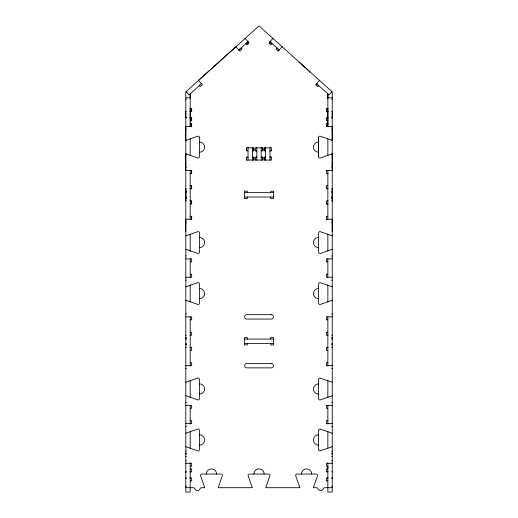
<?xml version="1.0" encoding="UTF-8"?>
<svg xmlns="http://www.w3.org/2000/svg" width="518" height="518" viewBox="0 0 518 518"><rect width="100%" height="100%" fill="white"/><g stroke="black" fill="none" stroke-linecap="round" stroke-linejoin="round"><path stroke-width="0.78" d="M185.807 472.578L185.807 471.743M185.807 197.882L185.807 197.118M185.807 194.833L185.807 194.069M185.807 191.783L185.807 191.019M190.151 123.09L190.151 123.426L191.66 123.426L191.66 126.353L185.755 126.353L185.755 140.313A1.463 1.463 0 0 0 186.176 140.248M190.151 120.908L191.66 120.739L191.66 117.813L189.782 117.813M190.197 126.353L190.197 93.784M247.992 44.082L247.992 41.699L246.49 43.059M269.956 44.082L269.962 41.699L271.464 43.059M327.849 126.353L327.849 93.784M332.193 170.428L332.193 153.904A1.463 1.463 0 0 0 331.773 153.969M332.193 126.353L332.193 140.313A1.463 1.463 0 0 1 331.773 140.248M332.245 471.743L331.695 471.84M272.947 38.436L269.03 42.787L271.205 44.749L272.183 43.661M277.026 48.019L276.042 49.106L278.218 51.068L282.142 46.711M298.931 62.432L299.171 62.16L305.296 67.67M309.809 72.229L310.055 71.957L305.976 68.279M319.548 80.394L315.624 84.745L317.799 86.707L318.784 85.619M238.953 49.864L240.462 48.504M245.131 38.468L186.072 91.647L189.012 94.911L201.748 83.404M238.604 50.259L248.07 41.738M186.629 91.919L185.807 91.919L185.807 492.1L190.197 492.1L190.197 462.749M331.144 91.919L332.245 91.919L332.245 492.1L327.849 492.1L327.849 462.749M185.807 97.85L190.197 97.85M327.849 97.85L332.245 97.85M185.807 99.314L186.357 99.314M331.695 99.314L332.245 99.314M190.151 108.78L191.66 108.78L191.66 111.707L189.782 111.707M326.34 108.78L327.849 108.78M186.357 111.642L185.755 111.707L185.755 117.813L186.169 117.813M328.211 111.707L326.34 111.707L326.385 108.78M331.695 111.642L332.245 111.642M185.807 117.748L186.357 117.748M331.695 117.748L332.245 117.748M326.34 117.813L328.211 117.813M331.831 117.813L332.239 117.813M327.849 120.739L326.34 120.739L326.385 117.813M327.849 123.426L326.34 123.426L326.385 126.353M326.34 126.353L332.245 126.353M185.807 129.28L186.357 129.28M331.695 129.28L332.245 129.28M248.044 150.796L246.516 150.796L246.516 147.87L253.898 147.87L253.898 150.796L252.37 150.796L252.37 151.191M255.303 150.796L256.824 150.796M261.156 150.796L262.684 150.796L262.684 147.87L255.303 147.87L255.361 150.796M265.611 150.796L264.089 150.796L264.089 147.87L271.471 147.87L271.406 150.796M271.471 150.796L269.943 150.796L269.943 151.191M248.044 157.142L246.516 157.142L246.516 160.068L253.898 160.068L253.898 157.142L252.37 157.142L252.37 156.747M256.824 157.142L255.303 157.142L255.361 160.068M261.156 157.142L262.684 157.142L262.684 160.068L255.303 160.068M265.611 157.142L264.089 157.142L264.089 160.068L271.471 160.068L271.406 157.142M271.471 157.142L269.943 157.142L269.943 156.747M185.807 167.495L186.357 167.495M331.695 167.495L332.245 167.495M332.245 170.428L326.34 170.428L326.34 173.355L327.849 173.355M190.151 173.355L191.66 173.355L191.66 170.428L185.761 170.428L185.755 153.904A1.463 1.463 0 0 1 186.176 153.969M190.151 185.8L191.66 185.8L191.66 188.733L189.879 188.733M327.849 185.8L326.34 185.8L326.34 188.733L328.121 188.733M186.357 188.733L185.761 188.733L185.761 200.932L186.357 200.932M331.643 188.733L332.245 188.733M185.807 191.174L186.357 191.174M331.695 191.174L332.245 191.174M185.807 191.66L186.357 191.66M331.695 191.66L332.245 191.66M185.807 192.638L186.357 192.638M244.379 192.638L273.666 192.638M331.695 192.638L332.245 192.638M185.807 197.028L186.357 197.028M244.379 197.028L273.666 197.028M331.695 197.028L332.245 197.028M185.807 198.005L186.357 198.005M331.695 198.005L332.245 198.005M185.807 198.491L186.357 198.491M331.695 198.491L332.245 198.491M189.879 200.932L191.66 200.932L191.66 203.865L190.151 203.865M328.121 200.932L326.34 200.932L326.385 203.865M331.643 200.932L332.245 200.932M326.34 203.865L327.849 203.865M190.151 216.31L191.66 216.31L191.66 219.237L185.761 219.237L185.761 231.442M327.849 216.31L326.34 216.31L326.385 219.237M326.34 219.237L332.245 219.237M185.807 222.17L186.357 222.17M331.695 222.17L332.245 222.17M185.807 255.97L186.357 255.97M331.695 255.97L332.245 255.97M185.807 258.896L191.66 258.896L191.66 261.83L190.197 261.83M332.245 258.896L326.385 258.896L326.385 261.83L327.849 261.83M190.197 274.275L191.66 274.275L191.66 277.201L185.807 277.201M327.849 274.275L326.385 274.275L326.385 277.201L332.245 277.201M185.807 280.134L186.357 280.134M331.695 280.134L332.245 280.134M185.807 313.934L186.357 313.934M331.695 313.934L332.245 313.934M185.807 316.867L191.66 316.867L191.66 319.794L190.197 319.794M332.245 316.867L326.385 316.867L326.385 319.794L327.849 319.794M190.197 332.239L191.66 332.239L191.66 335.165L189.925 335.165M327.849 332.239L326.385 332.239L326.385 335.165L328.121 335.165M185.807 335.165L186.357 335.165M331.695 335.165L332.245 335.165M185.807 337.606L186.357 337.606M331.695 337.606L332.245 337.606M185.807 338.099L186.357 338.099M331.695 338.099L332.245 338.099M185.807 339.076L186.357 339.076M244.379 339.076L273.666 339.076M331.695 339.076L332.245 339.076M185.807 343.466L186.357 343.466M244.379 343.466L273.666 343.466M331.695 343.466L332.245 343.466M185.807 344.444L186.357 344.444M331.695 344.444L332.245 344.444M185.807 344.93L186.357 344.93M331.695 344.93L332.245 344.93M185.807 347.371L186.357 347.371M189.925 347.371L191.66 347.371L191.66 350.297L190.197 350.297M328.121 347.371L326.385 347.371L326.385 350.297L327.849 350.297M331.695 347.371L332.245 347.371M190.197 362.749L191.66 362.749L191.66 365.676L185.807 365.676M327.849 362.749L326.385 362.749L326.385 365.676L332.245 365.676M185.807 368.602L186.357 368.602M331.695 368.602L332.245 368.602M185.807 402.408L186.357 402.408M331.695 402.408L332.245 402.408M185.807 405.335L191.66 405.335L191.66 408.262L190.197 408.262M332.245 405.335L326.385 405.335L326.385 408.262L327.849 408.262M190.197 420.713L191.66 420.713L191.66 423.64L185.807 423.64M327.849 420.713L326.385 420.713L326.385 423.64L332.245 423.64M185.807 426.567L186.357 426.567M331.695 426.567L332.245 426.567M185.807 451.1L186.357 451.1M331.695 451.1L332.245 451.1M185.807 453.541L186.357 453.541M331.695 453.541L332.245 453.541M185.807 454.027L186.357 454.027M331.695 454.027L332.245 454.027M185.807 456.468L186.357 456.468M331.695 456.468L332.245 456.468M185.807 460.373L186.357 460.373M331.695 460.373L332.245 460.373M185.807 463.299L191.66 463.299L191.66 466.232L190.197 466.232M332.245 463.299L326.385 463.299L326.385 466.232L327.849 466.232L327.849 468.913L326.385 468.913L326.385 471.84L328.218 471.84M190.197 468.913L191.66 468.913L191.66 471.84L189.834 471.84M185.807 471.84L186.357 471.84M185.807 477.946L186.169 477.946M189.834 477.946L191.66 477.946L191.66 480.872L190.197 480.872M328.218 477.946L326.385 477.946L326.385 480.872L327.849 480.872M331.876 477.946L332.245 477.946M185.807 478.127L186.357 478.127M331.695 478.127L332.245 478.127M185.807 486.24L186.357 486.24M331.695 486.24L332.245 486.24M185.807 487.71L193.285 487.71A1.463 1.463 0 0 1 194.671 488.681A2.927 2.927 0 0 0 200.188 488.681A1.463 1.463 0 0 1 201.573 487.71L204.662 487.71A1.463 1.463 0 0 0 204.597 487.289L200.472 475.505A1.463 1.463 0 0 1 201.936 474.041L220.972 474.041A1.463 1.463 0 0 1 222.442 475.505L218.318 487.289A1.463 1.463 0 0 0 218.253 487.71L252.227 487.71A1.463 1.463 0 0 0 252.162 487.289L248.044 475.505A1.463 1.463 0 0 1 249.508 474.041L268.544 474.041A1.463 1.463 0 0 1 270.007 475.505L265.883 487.289A1.463 1.463 0 0 0 265.818 487.71L299.792 487.71A1.463 1.463 0 0 0 299.734 487.289L295.61 475.505A1.463 1.463 0 0 1 297.073 474.041L316.109 474.041A1.463 1.463 0 0 1 317.573 475.505L313.448 487.289A1.457 1.457 0 0 0 313.39 487.71L316.479 487.71A1.463 1.463 0 0 1 317.858 488.681A2.927 2.927 0 0 0 323.381 488.681A1.463 1.463 0 0 1 324.76 487.71L332.245 487.71M316.258 83.404L318.583 85.483M269.975 41.738L279.442 50.259M316.576 83.696L329.034 94.911L331.973 91.647L259.026 25.9L245.098 38.436L249.022 42.787L246.846 44.749L245.862 43.661M277.493 48.504L278.995 49.864M241.025 48.019L242.003 49.106L239.828 51.068L235.904 46.711L198.504 80.394L202.421 84.745L200.246 86.707L199.262 85.619M332.193 111.707L332.193 117.813M332.193 188.733L332.193 200.932M332.193 219.237L332.193 231.442M327.849 94.231L327.849 98.394M327.849 108.145L327.849 126.722M327.849 138.837L327.849 155.555M327.849 170.247L327.849 219.425M327.849 234.24L327.849 251.139M327.849 258.715L327.849 277.389M327.849 284.965L327.849 301.864M327.849 316.679L327.849 366.045M327.849 380.678L327.849 397.578M327.849 405.335L327.849 424.009M327.849 431.17L327.849 448.031M327.803 123.09L327.803 123.426M327.803 173.355L327.803 174.132M327.803 203.865L327.803 204.642M318.525 137.587L318.525 156.624M270.739 192.638L270.739 191.174L273.666 191.174L273.666 198.491L270.739 198.491L270.739 197.028M270.739 339.076L270.739 337.606L273.666 337.606L273.666 344.93L270.739 344.93L270.739 343.466M269.995 147.319L269.995 160.25M265.598 147.319L265.598 160.25M264.148 147.87L264.148 150.796M264.148 157.142L264.148 160.068M262.62 147.87L262.62 150.796M262.62 157.142L262.62 160.068M261.208 147.319L261.208 160.25M256.811 147.319L256.811 160.25M256.766 150.796L256.766 151.191M256.766 156.747L256.766 157.142M253.839 147.87L253.839 150.796M253.839 157.142L253.839 160.068M252.421 147.319L252.421 160.25M248.025 147.319L248.025 160.25M247.306 192.638L247.306 191.174L244.379 191.174L244.379 198.491L247.306 198.491L247.306 197.028M247.306 339.076L247.306 337.606L244.379 337.606L244.379 344.93L247.306 344.93L247.306 343.466M246.574 147.87L246.574 150.796M246.574 157.142L246.574 160.068M199.475 137.587L199.424 156.624A1.463 1.463 0 0 1 197.96 158.094L186.221 153.969A1.463 1.463 0 0 0 185.807 153.904M191.615 108.78L191.615 111.707M191.615 117.813L191.615 120.739M191.615 123.426L191.615 126.353M191.615 170.428L191.615 173.355M191.615 185.8L191.615 188.733M191.615 200.932L191.615 203.865M191.615 216.31L191.615 219.237M190.197 94.231L190.197 98.394M190.197 108.145L190.197 120.811M190.197 123.187L190.197 126.722M190.197 138.837L190.197 155.555M190.197 170.247L190.197 219.425M190.197 234.24L190.197 251.139M190.197 258.715L190.197 277.389M190.197 284.965L190.197 301.864M190.197 316.679L190.197 366.045M190.197 380.678L190.197 397.578M190.197 405.335L190.197 424.009M190.197 431.17L190.197 448.031M206.332 474.041A5.128 5.128 0 0 1 211.454 468.913A5.128 5.128 0 0 1 216.582 474.041M253.898 474.041A5.128 5.128 0 0 1 259.026 468.913A5.128 5.128 0 0 1 264.148 474.041M301.463 474.041A5.128 5.128 0 0 1 306.591 468.913A5.128 5.128 0 0 1 311.719 474.041M199.424 137.587A1.463 1.463 0 0 0 197.96 136.124L186.221 140.248A1.463 1.463 0 0 1 185.807 140.313M199.475 141.984A5.128 5.128 0 0 1 204.597 147.106A5.128 5.128 0 0 1 199.475 152.234M332.245 235.761A1.463 1.463 0 0 1 331.824 235.703L320.04 231.578A1.463 1.463 0 0 0 318.576 233.042L318.576 252.078A1.463 1.463 0 0 0 320.04 253.542L331.824 249.417A1.463 1.463 0 0 1 332.245 249.359M318.576 247.682A5.128 5.128 0 0 1 313.448 242.56A5.128 5.128 0 0 1 318.576 237.432M332.245 286.745A1.463 1.463 0 0 1 331.824 286.687L320.04 282.563A1.463 1.463 0 0 0 318.576 284.026L318.576 303.062A1.463 1.463 0 0 0 320.04 304.526L331.824 300.401A1.463 1.463 0 0 1 332.245 300.343M318.576 298.672A5.128 5.128 0 0 1 313.448 293.544A5.128 5.128 0 0 1 318.576 288.422M185.807 300.343A1.463 1.463 0 0 1 186.227 300.401L198.005 304.526A1.463 1.463 0 0 0 199.475 303.062L199.475 284.026A1.463 1.463 0 0 0 198.005 282.563L186.227 286.687A1.463 1.463 0 0 1 185.807 286.745M199.475 288.422A5.128 5.128 0 0 1 204.597 293.544A5.128 5.128 0 0 1 199.475 298.672M185.807 249.359A1.463 1.463 0 0 1 186.227 249.417L198.005 253.542A1.463 1.463 0 0 0 199.475 252.078L199.475 233.042A1.463 1.463 0 0 0 198.005 231.578L186.227 235.703A1.463 1.463 0 0 1 185.807 235.761M199.475 237.432A5.128 5.128 0 0 1 204.597 242.56A5.128 5.128 0 0 1 199.475 247.682M332.245 382.2A1.463 1.463 0 0 1 331.824 382.135L320.04 378.01A1.463 1.463 0 0 0 318.576 379.48L318.576 398.517A1.463 1.463 0 0 0 320.04 399.98L331.824 395.856A1.463 1.463 0 0 1 332.245 395.791M318.576 394.12A5.128 5.128 0 0 1 313.448 388.999A5.128 5.128 0 0 1 318.576 383.87M332.245 433.184A1.463 1.463 0 0 1 331.824 433.126L320.04 429.001A1.463 1.463 0 0 0 318.576 430.464L318.576 449.501A1.463 1.463 0 0 0 320.04 450.964L331.824 446.84A1.463 1.463 0 0 1 332.245 446.781M318.576 445.104A5.128 5.128 0 0 1 313.448 439.983A5.128 5.128 0 0 1 318.576 434.855M185.807 446.781A1.463 1.463 0 0 1 186.227 446.84L198.005 450.964A1.463 1.463 0 0 0 199.475 449.501L199.475 430.464A1.463 1.463 0 0 0 198.005 429.001L186.227 433.126A1.463 1.463 0 0 1 185.807 433.184M199.475 434.855A5.128 5.128 0 0 1 204.597 439.983A5.128 5.128 0 0 1 199.475 445.104M185.807 395.791A1.463 1.463 0 0 1 186.227 395.856L198.005 399.98A1.463 1.463 0 0 0 199.475 398.517L199.475 379.48A1.463 1.463 0 0 0 198.005 378.01L186.227 382.135A1.463 1.463 0 0 1 185.807 382.2M199.475 383.87A5.128 5.128 0 0 1 204.597 388.999A5.128 5.128 0 0 1 199.475 394.12M332.245 140.313A1.463 1.463 0 0 1 331.824 140.248L319.994 136.124A1.463 1.463 0 0 0 318.576 137.587L318.576 156.624A1.463 1.463 0 0 0 320.04 158.094L331.824 153.969A1.463 1.463 0 0 1 332.245 153.904M318.576 152.234A5.128 5.128 0 0 1 313.448 147.106A5.128 5.128 0 0 1 318.576 141.984M271.225 314.666L246.821 314.666A2.195 2.195 0 0 0 244.625 316.867A2.195 2.195 0 0 0 246.821 319.062L271.225 319.062A2.195 2.195 0 0 0 273.426 316.867A2.195 2.195 0 0 0 271.225 314.666M271.225 363.481L246.821 363.481A2.195 2.195 0 0 0 244.625 365.676A2.195 2.195 0 0 0 246.821 367.871L271.225 367.871A2.195 2.195 0 0 0 273.426 365.676A2.195 2.195 0 0 0 271.225 363.481"/></g></svg>
